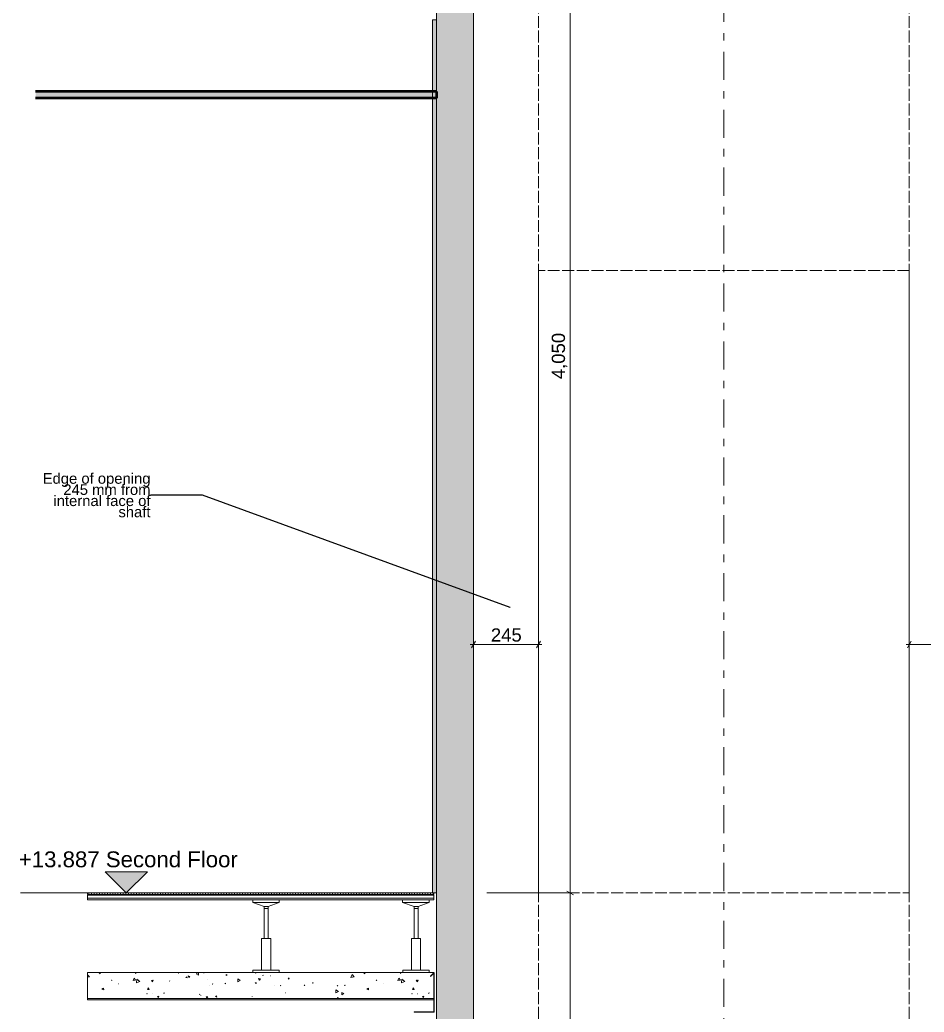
# Model space of a CAD drawing. Header units: millimetres. Extents: x -54677 to 188015, y -4000 to 32873.
# Drawn here: x 181584 to 184998, y 19067 to 22813 of the extents above; entities that cross this region are included whole.
import ezdxf

# ---------------------------------------------------------------- set-up
doc = ezdxf.new("R2010")
doc.units = ezdxf.units.MM
doc.header["$MEASUREMENT"] = 0
doc.linetypes.add('Double Dashed', pattern=[218.722215, 105.83333, -42.333331, 28.222222, -42.333331])
doc.linetypes.add('Hidden Line', pattern=[55, 45, -10])
for name, color, linetype, lineweight in [('2D Layer_Pen_No__1', 7, 'Continuous', 13), ('2D Layer_Pen_No__101', 252, 'Continuous', 15), ('2D Layer_Pen_No__146', 8, 'Continuous', 0), ('2D Layer_Pen_No__191', 7, 'Continuous', 5), ('2D Layer_Pen_No__2', 8, 'Continuous', 15), ('2D Layer_Pen_No__85', 8, 'Continuous', 20), ('New_2D Layer_Pen_No__1', 7, 'Continuous', 13), ('New_2D Layer_Pen_No__191', 7, 'Continuous', 5), ('New_2D Layer_Pen_No__87', 8, 'Continuous', 20), ('New_A-95-D_1_20_Pen_No__1', 7, 'Continuous', 13), ('New_A-95-D_Stair_Detail.Dim_Pen_No__4', 7, 'Continuous', 20)]:
    doc.layers.add(name, color=color, linetype=linetype, lineweight=lineweight)
for name, color, linetype, lineweight, true_color in [('2D Layer_Pen_No__107', 7, 'Continuous', 15, 0xa6a6a6), ('2D Layer_Pen_No__145', 7, 'Continuous', 0, 0xa6a6a6), ('2D Layer_Pen_No__29', 7, 'Continuous', 50, 0x2a2a2a), ('New_2D Layer_Pen_No__145', 7, 'Continuous', 0, 0xa6a6a6), ('New_2D Layer_Pen_No__147', 7, 'Continuous', 0, 0x606060)]:
    doc.layers.add(name, color=color, linetype=linetype, lineweight=lineweight, true_color=true_color)
for name, color, linetype in [('New_2D Layer', 7, 'Continuous'), ('New_A-95-D_1_20', 7, 'Continuous'), ('New_A-95-D_Stair_Detail.Dim', 7, 'Continuous')]:
    doc.layers.add(name, color=color, linetype=linetype)
doc.styles.add('GENERATED_STYLE_1', font='')
doc.styles.add('GENERATED_STYLE_2', font='')
doc.styles.get('GENERATED_STYLE_1').set_extended_font_data('Arial')
doc.styles.get('GENERATED_STYLE_2').set_extended_font_data('Swis721 BT')
doc.dimstyles.new('GENERATED_STYLE__1', dxfattribs={"dimtxt": 50, "dimasz": 19, "dimexe": 0.18, "dimexo": 50, "dimgap": 0.09, "dimtad": 1, "dimtih": 1, "dimtoh": 1, "dimdec": 0, "dimzin": 0, "dimdsep": 46, "dimtxsty": 'GENERATED_STYLE_1', "dimblk": 'ARROWHEAD_2', "dimblk1": 'ARROWHEAD_2', "dimblk2": 'ARROWHEAD_2', "dimcen": 0.09, "dimclrd": 7, "dimclre": 7, "dimclrt": 7, "dimadec": 0, "dimazin": 0, "dimtfac": 1, "dimtdec": 4, "dimtmove": 0, "dimatfit": 3, "dimfxl": 1, "dimtolj": 1, "dimtzin": 0, "dimarcsym": 0})
doc.dimstyles.new('GENERATED_STYLE__2', dxfattribs={"dimtxt": 50, "dimasz": 19, "dimexe": 0.18, "dimexo": 50, "dimgap": 0.09, "dimtad": 1, "dimdec": 0, "dimzin": 0, "dimdsep": 46, "dimtxsty": 'GENERATED_STYLE_1', "dimblk": 'ARROWHEAD_2', "dimblk1": 'ARROWHEAD_2', "dimblk2": 'ARROWHEAD_2', "dimcen": 0.09, "dimclrd": 7, "dimclre": 7, "dimclrt": 7, "dimadec": 0, "dimazin": 0, "dimtfac": 1, "dimtdec": 4, "dimtmove": 0, "dimatfit": 3, "dimfxl": 1, "dimtolj": 1, "dimtzin": 0, "dimarcsym": 0})
doc.dimstyles.new('GENERATED_STYLE__5', dxfattribs={"dimtxt": 0.18, "dimasz": 36.48, "dimexe": 0.18, "dimexo": 0.0625, "dimgap": 0.09, "dimtad": 0, "dimtih": 1, "dimtoh": 1, "dimdec": 4, "dimzin": 0, "dimdsep": 46, "dimcen": 0.09, "dimadec": 0, "dimazin": 0, "dimtfac": 1, "dimtdec": 4, "dimtmove": 0, "dimatfit": 3, "dimldrblk": 'ARROWHEAD_5', "dimfxl": 1, "dimtolj": 1, "dimtzin": 0, "dimarcsym": 0})
pattern_1 = [(0, (160184.8728, 11417.1086), (0, 3), [0, -3])]

# ---------------------------------------------------------------- blocks, each defined once
blk = doc.blocks.new('*X73', base_point=(160184.9, 11417.1))
at = {"layer": '2D Layer_Pen_No__101', "linetype": 'Continuous'}
for p, q in [((181882.1, 19216.7), (181887.1, 19211.5)), ((181887.1, 19211.5), (181888.5, 19216.7)), ((182021.8, 19216.1), (182019.9, 19214.4)), ((182022.3, 19213.6), (182021.8, 19216.1)), ((182182.9, 19215.2), (182182.8, 19213.7)), ((182184.1, 19214.4), (182182.9, 19215.2)), ((182259.4, 19216.6), (182250.4, 19212.1)), ((182258.9, 19206.6), (182259.4, 19216.6)), ((182278.8, 19215.2), (182278.6, 19214.2)), ((182279.6, 19214.5), (182278.8, 19215.2)), ((182474.2, 19216.5), (182473.7, 19214.7)), ((182473.7, 19214.7), (182475.5, 19215.2)), ((182475.5, 19215.2), (182474.2, 19216.5)), ((182542.1, 19215.5), (182541.9, 19215.2)), ((182541.9, 19215.2), (182542.3, 19215.1)), ((182542.3, 19215.1), (182542.1, 19215.5)), ((182554.1, 19216.7), (182554.3, 19216.3)), ((182554.3, 19216.3), (182554.5, 19216.7)), ((182882.1, 19216.7), (182887.1, 19211.5)), ((182887.1, 19211.5), (182888.5, 19216.7)), ((183021.8, 19216.1), (183019.9, 19214.4)), ((183022.3, 19213.6), (183021.8, 19216.1)), ((181846.9, 19200.2), (181839.8, 19208.2)), ((181839.8, 19198.7), (181846.9, 19200.2)), ((181931.9, 19188.3), (181930.1, 19188.1)), ((181930.1, 19188.1), (181931.2, 19186.6)), ((181931.2, 19186.6), (181931.9, 19188.3)), ((182015.5, 19196), (182011.9, 19186.9)), ((182011.9, 19186.9), (182021.5, 19188.3)), ((182021.5, 19188.3), (182015.5, 19196)), ((182019.9, 19214.4), (182022.3, 19213.6)), ((182026, 19191.2), (182024.9, 19177.4)), ((182024.9, 19177.4), (182037.4, 19183.3)), ((182037.4, 19183.3), (182026, 19191.2)), ((182088, 19188.1), (182081.2, 19187.2)), ((182081.2, 19187.2), (182085.3, 19181.7)), ((182084.1, 19189.2), (182083.7, 19188.9)), ((182083.7, 19188.9), (182084.2, 19188.7)), ((182084.2, 19188.7), (182084.1, 19189.2)), ((182085.3, 19181.7), (182088, 19188.1)), ((182150, 19185.9), (182149, 19185.1)), ((182149, 19185.1), (182150.2, 19184.7)), ((182150.2, 19184.7), (182150, 19185.9)), ((182182.8, 19213.7), (182184.1, 19214.4)), ((182214.6, 19200.8), (182211, 19197.7)), ((182211, 19197.7), (182215.5, 19196.1)), ((182215.5, 19196.1), (182214.6, 19200.8)), ((182226.3, 19202), (182219.9, 19203.6)), ((182219.9, 19203.6), (182221.8, 19197.3)), ((182221.8, 19197.3), (182226.3, 19202)), ((182250.4, 19212.1), (182258.9, 19206.6)), ((182278.6, 19214.2), (182279.6, 19214.5)), ((182291.1, 19192.1), (182291, 19192.2)), ((182291, 19192.2), (182291, 19192.1)), ((182291, 19192.1), (182291.1, 19192.1)), ((182365.9, 19209.5), (182362.3, 19207)), ((182362.3, 19207), (182366.3, 19205.1)), ((182366.3, 19205.1), (182365.9, 19209.5)), ((182407.1, 19192.9), (182406.9, 19181.8)), ((182406.9, 19181.8), (182416.6, 19187.2)), ((182416.6, 19187.2), (182407.1, 19192.9)), ((182476, 19178.9), (182473.4, 19176.1)), ((182477.1, 19175.2), (182476, 19178.9)), ((182493, 19193.5), (182485.9, 19194.4)), ((182485.9, 19194.4), (182488.7, 19187.8)), ((182488.7, 19187.8), (182493, 19193.5)), ((182502.2, 19206.1), (182502.2, 19205.9)), ((182502.4, 19206), (182502.2, 19206.1)), ((182502.2, 19205.9), (182502.4, 19206)), ((182531.4, 19204.1), (182531.3, 19204)), ((182531.3, 19204), (182531.5, 19203.9)), ((182531.5, 19203.9), (182531.4, 19204.1)), ((182601.5, 19194.9), (182597.8, 19194.9)), ((182597.8, 19194.9), (182599.6, 19191.7)), ((182599.6, 19191.7), (182601.5, 19194.9)), ((182692.3, 19178), (182689.5, 19178.1)), ((182689.5, 19178.1), (182690.8, 19175.7)), ((182690.8, 19175.7), (182692.3, 19178)), ((182838.5, 19209.5), (182834.6, 19197.6)), ((182834.6, 19197.6), (182846.9, 19200.2)), ((182846.9, 19200.2), (182838.5, 19209.5)), ((182931.9, 19188.3), (182930.1, 19188.1)), ((182930.1, 19188.1), (182931.2, 19186.6)), ((182931.2, 19186.6), (182931.9, 19188.3)), ((183015.5, 19196), (183011.9, 19186.9)), ((183011.9, 19186.9), (183021.5, 19188.3)), ((183021.5, 19188.3), (183015.5, 19196)), ((183019.9, 19214.4), (183022.3, 19213.6)), ((183026, 19191.2), (183024.9, 19177.4)), ((183024.9, 19177.4), (183037.4, 19183.3)), ((183037.4, 19183.3), (183026, 19191.2)), ((183088, 19188.1), (183081.2, 19187.2)), ((183081.2, 19187.2), (183085.3, 19181.7)), ((183084.1, 19189.2), (183083.7, 19188.9)), ((183083.7, 19188.9), (183084.2, 19188.7)), ((183084.2, 19188.7), (183084.1, 19189.2)), ((183085.3, 19181.7), (183088, 19188.1)), ((181900.1, 19157.9), (181894.6, 19153.6)), ((181894.6, 19153.6), (181901.2, 19150.9)), ((181901.2, 19150.9), (181900.1, 19157.9)), ((181957.5, 19174.1), (181957.2, 19173.6)), ((181957.2, 19173.6), (181957.7, 19173.5)), ((181957.7, 19173.5), (181957.5, 19174.1)), ((182070, 19158.4), (182066.7, 19152.9)), ((182066.7, 19152.9), (182073.1, 19152.8)), ((182073.1, 19152.8), (182070, 19158.4)), ((182300, 19166.9), (182299.9, 19166.8)), ((182299.9, 19166.8), (182300, 19166.8)), ((182300, 19166.8), (182300, 19166.9)), ((182312.7, 19173.2), (182312.1, 19173.5)), ((182312.1, 19173.5), (182312.2, 19172.7)), ((182312.2, 19172.7), (182312.7, 19173.2)), ((182360.3, 19176.2), (182358.6, 19175.1)), ((182358.6, 19175.1), (182360.4, 19174.1)), ((182360.4, 19174.1), (182360.3, 19176.2)), ((182473.4, 19176.1), (182477.1, 19175.2)), ((182546.3, 19169.3), (182545.7, 19169.6)), ((182545.7, 19169.6), (182545.7, 19169)), ((182545.7, 19169), (182546.3, 19169.3)), ((182569.2, 19167.4), (182568.7, 19167.3)), ((182568.7, 19167.3), (182569, 19166.9)), ((182569, 19166.9), (182569.2, 19167.4)), ((182587.7, 19140.4), (182588.2, 19139.6)), ((182588.7, 19140.4), (182587.7, 19140.4)), ((182588.2, 19139.6), (182588.7, 19140.4)), ((182658.9, 19169.7), (182657.9, 19167.6)), ((182657.9, 19167.6), (182660.2, 19167.7)), ((182660.2, 19167.7), (182658.9, 19169.7)), ((182777.1, 19151.7), (182776.9, 19139.5)), ((182776.9, 19139.5), (182787.5, 19145.3)), ((182787.5, 19145.3), (182777.1, 19151.7)), ((182783.4, 19168.2), (182782.8, 19166.9)), ((182782.8, 19166.9), (182784.3, 19167)), ((182784.3, 19167), (182783.4, 19168.2)), ((182799.7, 19141.7), (182799.4, 19133)), ((182807.1, 19137.1), (182799.7, 19141.7)), ((182810.9, 19169.4), (182810.5, 19167.9)), ((182810.5, 19167.9), (182812, 19168.3)), ((182812, 19168.3), (182810.9, 19169.4)), ((182900.1, 19157.9), (182894.6, 19153.6)), ((182894.6, 19153.6), (182901.2, 19150.9)), ((182901.2, 19150.9), (182900.1, 19157.9)), ((182957.5, 19174.1), (182957.2, 19173.6)), ((182957.2, 19173.6), (182957.7, 19173.5)), ((182957.7, 19173.5), (182957.5, 19174.1)), ((183070, 19158.4), (183066.7, 19152.9)), ((183066.7, 19152.9), (183073.1, 19152.8)), ((183073.1, 19152.8), (183070, 19158.4)), ((182065.1, 19137), (182064, 19136.4)), ((182064, 19136.4), (182065, 19135.7)), ((182065, 19135.7), (182065.1, 19137)), ((182086.3, 19136.3), (182086, 19136.5)), ((182086, 19136.5), (182086, 19136.1)), ((182086, 19136.1), (182086.3, 19136.3)), ((182109.6, 19127.6), (182104.2, 19126.7)), ((182104.2, 19126.7), (182107.7, 19122.5)), ((182107.7, 19122.5), (182109.6, 19127.6)), ((182128.2, 19139.7), (182127.5, 19137.9)), ((182127.5, 19137.9), (182129.4, 19138.2)), ((182129.4, 19138.2), (182128.2, 19139.7)), ((182263.6, 19134.7), (182263.1, 19133.7)), ((182263.1, 19133.7), (182264.2, 19133.8)), ((182264.2, 19133.8), (182263.6, 19134.7)), ((182267.9, 19131.1), (182267.1, 19130.3)), ((182267.1, 19130.3), (182268.2, 19130.1)), ((182268.2, 19130.1), (182267.9, 19131.1)), ((182294.1, 19125.1), (182287.7, 19125.1)), ((182287.7, 19125.1), (182290.9, 19119.6)), ((182290.9, 19119.6), (182294.1, 19125.1)), ((182327.2, 19128.6), (182323.7, 19125.6)), ((182323.7, 19125.6), (182328.1, 19124.1)), ((182328.1, 19124.1), (182327.2, 19128.6)), ((182461.4, 19126.9), (182461.7, 19126.5)), ((182461.9, 19126.9), (182461.4, 19126.9)), ((182461.7, 19126.5), (182461.9, 19126.9)), ((182783.5, 19122.5), (182784.3, 19120.5)), ((182785.7, 19122.2), (182783.5, 19122.5)), ((182784.3, 19120.5), (182785.7, 19122.2)), ((182799.4, 19133), (182807.1, 19137.1)), ((183065.1, 19137), (183064, 19136.4)), ((183064, 19136.4), (183065, 19135.7)), ((183065, 19135.7), (183065.1, 19137)), ((183086.3, 19136.3), (183086, 19136.5)), ((183086, 19136.5), (183086, 19136.1)), ((183086, 19136.1), (183086.3, 19136.3)), ((183109.6, 19127.6), (183104.2, 19126.7)), ((183104.2, 19126.7), (183107.7, 19122.5)), ((183107.7, 19122.5), (183109.6, 19127.6)), ((183128.2, 19139.7), (183127.5, 19137.9)), ((183127.5, 19137.9), (183129.4, 19138.2)), ((183129.4, 19138.2), (183128.2, 19139.7))]:
    blk.add_line(p, q, dxfattribs=at)
blk = doc.blocks.new('Fill_16_2', base_point=(160184.9, 11417.1))
at = {"layer": '2D Layer_Pen_No__2', "linetype": 'Continuous'}
for p, q in [((183147.3, 19216.7), (181839.8, 19216.7)), ((181839.8, 19216.7), (181839.8, 19119.1)), ((183147.3, 19119.1), (183147.3, 19216.7)), ((181839.8, 19119.1), (183147.3, 19119.1))]:
    blk.add_line(p, q, dxfattribs=at)
at = {"layer": '2D Layer_Pen_No__101', "linetype": 'Continuous'}
blk.add_blockref('*X73', (160184.9, 11417.1), dxfattribs=at)
blk = doc.blocks.new('*D83', base_point=(160184.9, 11417.1))
at = {"layer": 'New_2D Layer_Pen_No__1', "linetype": 'Continuous'}
for p, q in [((184930.1, 20455.1), (184942.3, 20455.1)), ((184949.5, 20467.6), (184935.1, 20442.6)), ((184942.3, 20104), (184942.3, 20473.8)), ((184942.3, 20455.1), (185647.3, 20455.1)), ((185640.1, 20442.6), (185654.5, 20467.6)), ((185647.3, 20127.2), (185647.3, 20473.8)), ((185647.3, 20455.1), (185659.5, 20455.1))]:
    blk.add_line(p, q, dxfattribs=at)
at = {"layer": 'New_2D Layer_Pen_No__1', "insert": (185237.6, 20465.1), "char_height": 50, "attachment_point": 7, "style": 'GENERATED_STYLE_1'}
blk.add_mtext('\\A1;{\\fArial|b0|i0|c0|p34;705}', dxfattribs=at)
blk = doc.blocks.new('ARROWHEAD_2')
at = {"color": 0, "linetype": 'Continuous', "lineweight": 0}
for p, q in [((0, 0), (-1, 0)), ((-0.38, -0.66), (0.38, 0.66))]:
    blk.add_line(p, q, dxfattribs=at)
blk = doc.blocks.new('*D84', base_point=(160184.9, 11417.1))
at = {"layer": 'New_2D Layer_Pen_No__1', "linetype": 'Continuous'}
for p, q in [((183285.1, 20455.1), (183297.3, 20455.1)), ((183304.5, 20467.6), (183290.1, 20442.6)), ((183297.3, 20258.3), (183297.3, 20473.8)), ((183297.3, 20455.1), (183542.3, 20455.1)), ((183535.1, 20442.6), (183549.5, 20467.6)), ((183542.3, 19567.1), (183542.3, 20473.8)), ((183542.3, 20455.1), (183554.5, 20455.1))]:
    blk.add_line(p, q, dxfattribs=at)
at = {"layer": 'New_2D Layer_Pen_No__1', "insert": (183362.6, 20465.1), "char_height": 50, "attachment_point": 7, "style": 'GENERATED_STYLE_1'}
blk.add_mtext('\\A1;{\\fArial|b0|i0|c0|p34;245}', dxfattribs=at)
blk = doc.blocks.new('*D86', base_point=(160184.9, 11417.1))
at = {"layer": 'New_A-95-D_1_20_Pen_No__1', "linetype": 'Continuous'}
for p, q in [((183680.5, 19517.1), (183347.3, 19517.1)), ((183649.3, 19524.3), (183674.3, 19509.9)), ((183661.8, 15467.1), (183661.8, 19517.1)), ((183649.3, 15474.3), (183674.3, 15459.9)), ((183680.5, 15467.1), (183347.3, 15467.1))]:
    blk.add_line(p, q, dxfattribs=at)
at = {"layer": 'New_A-95-D_1_20_Pen_No__1', "insert": (183651.8, 17406.3), "char_height": 50, "attachment_point": 7, "rotation": 90, "style": 'GENERATED_STYLE_1'}
blk.add_mtext('\\A1;{\\fArial|b0|i0|c0|p34;4,050}', dxfattribs=at)
blk = doc.blocks.new('*D87', base_point=(160184.9, 11417.1))
at = {"layer": 'New_A-95-D_1_20_Pen_No__1', "linetype": 'Continuous'}
for p, q in [((183680.5, 23567.1), (183347.3, 23567.1)), ((183649.3, 23574.3), (183674.3, 23559.9)), ((183661.8, 19517.1), (183661.8, 23567.1)), ((183680.5, 19517.1), (183347.3, 19517.1)), ((183649.3, 19524.3), (183674.3, 19509.9))]:
    blk.add_line(p, q, dxfattribs=at)
at = {"layer": 'New_A-95-D_1_20_Pen_No__1', "insert": (183651.8, 21456.3), "char_height": 50, "attachment_point": 7, "rotation": 90, "style": 'GENERATED_STYLE_1'}
blk.add_mtext('\\A1;{\\fArial|b0|i0|c0|p34;4,050}', dxfattribs=at)
blk = doc.blocks.new('Dimension_16_2', base_point=(181986.4, 19517.1))
at = {"layer": 'New_A-95-D_Stair_Detail.Dim', "linetype": 'Continuous', "lineweight": 0, "true_color": 0x000000}
blk.add_hatch(color=178, dxfattribs=at).paths.add_polyline_path([(181986.4, 19517.1), (182066.4, 19597.1), (181906.4, 19597.1)])
at = {"layer": 'New_A-95-D_Stair_Detail.Dim_Pen_No__4', "linetype": 'Continuous'}
for p, q in [((181986.4, 19517.1), (181906.4, 19597.1)), ((181906.4, 19597.1), (182066.4, 19597.1)), ((182066.4, 19597.1), (181986.4, 19517.1)), ((181986.4, 19517.1), (181586.4, 19517.1)), ((181986.4, 19517.1), (182046.4, 19517.1))]:
    blk.add_line(p, q, dxfattribs=at)
at = {"layer": 'New_A-95-D_Stair_Detail.Dim_Pen_No__4', "insert": (181580.4, 19613.1), "char_height": 60, "attachment_point": 7, "style": 'GENERATED_STYLE_1'}
blk.add_mtext('\\A1;{\\fArial|b0|i0|c0|p34;+13.887 Second Floor}', dxfattribs=at)
blk = doc.blocks.new('ARROWHEAD_5')
at = {"color": 0, "linetype": 'Continuous', "lineweight": 0}
blk.add_line((0, 0), (-1, 0), dxfattribs=at)
blk.add_solid([(-1, 0.2679), (0, 0), (-1, -0.2679), (-1, 0.2679)], dxfattribs=at)

msp = doc.modelspace()

# ---------------------------------------------------------------- hatches: boundary and pattern name
at = {"layer": '2D Layer_Pen_No__107', "linetype": 'Continuous'}
h = msp.add_hatch(dxfattribs=at)
h.set_pattern_fill('Gypsum_PB_0002', color=256, style=0, pattern_type=2)
h.set_pattern_definition(pattern_1)
h.paths.add_polyline_path([(183142.3, 19517.1), (183157.3, 19517.1), (183157.3, 22812.7), (183142.3, 22812.7)])
h = msp.add_hatch(dxfattribs=at)
h.set_pattern_fill('Gypsum_PB_0002', color=256, style=0, pattern_type=2)
h.set_pattern_definition(pattern_1)
h.paths.add_polyline_path([(183157.3, 22542.1), (181643.7, 22542.1), (181643.7, 22517.1), (183157.3, 22517.1)])
at = {"layer": '2D Layer_Pen_No__145', "linetype": 'Continuous'}
h = msp.add_hatch(dxfattribs=at)
h.set_pattern_fill('Floor_Finish_0002', color=256, style=0, pattern_type=2)
h.set_pattern_definition([(90, (160184.873, 11417.109), (-10, 0), [])])
h.paths.add_polyline_path([(181839.8, 19511.6), (181839.8, 19517.1), (183147.3, 19517.1), (183147.3, 19511.6)])
at = {"layer": '2D Layer_Pen_No__146', "linetype": 'Continuous'}
msp.add_hatch(color=256, dxfattribs=at).paths.add_polyline_path([(181839.8, 19113.9), (181839.8, 19119.1), (183147.3, 19119.1), (183147.3, 19113.9)])
at = {"layer": 'New_2D Layer_Pen_No__145', "linetype": 'Continuous'}
h = msp.add_hatch(dxfattribs=at)
h.set_pattern_fill('Plywood_0002', color=256, style=0, pattern_type=2)
h.set_pattern_definition([(0, (160184.873, 11417.11), (0, 40), [])])
h.paths.add_polyline_path([(183147.3, 19509.1), (183147.3, 19491.7), (181839.8, 19491.7), (181839.8, 19509.1)])
at = {"layer": 'New_2D Layer_Pen_No__147', "linetype": 'Continuous'}
h = msp.add_hatch(dxfattribs=at)
h.set_pattern_fill('Structural_Concrete_0002', color=256, style=0, pattern_type=2)
h.set_pattern_definition([(45, (160184.87, 11417.11), (-73.4847, 73.4847), [10, -50]), (45, (160169.34, 11475.06), (-73.4847, 73.4847), [10, -50]), (105, (160184.87, 11417.11), (100.38196, 26.89726), [10, -50]), (105, (160227.3, 11459.54), (100.38196, 26.89726), [10, -50]), (165, (160191.94, 11424.18), (26.89726, 100.38196), [10, -50]), (165, (160234.37, 11466.61), (26.89726, 100.38196), [10, -50]), (45, (160177.802, 11424.18), (-14.142136, 14.142136), [0, -20, 0, -30]), (90, (160184.873, 11431.25), (-20, 0), [0, -15, 0, -25])])
h.paths.add_polyline_path([(183297.3, 11367.1), (183297.3, 31517.1), (183157.3, 31517.1), (183157.3, 11367.1)])

# ---------------------------------------------------------------- linework, layer by layer
at = {"layer": '2D Layer_Pen_No__1', "linetype": 'Hidden Line'}
for p, q in [((184942.3, 21867.1), (183542.3, 21867.1)), ((183542.3, 21867.1), (183542.3, 19517.1)), ((184942.3, 19517.1), (184942.3, 21867.1)), ((183542.3, 19517.1), (184942.3, 19517.1))]:
    msp.add_line(p, q, dxfattribs=at)
at = {"layer": '2D Layer_Pen_No__1', "linetype": 'Continuous', "flags": 128}
msp.add_lwpolyline([(183134.3, 19203), (183135.2, 19202.1), (183147.3, 19214.2), (183147.3, 19068.3), (183073.5, 19068.3), (183073.5, 19067.1), (183148.5, 19067.1), (183148.5, 19217.1)], close=True, dxfattribs=at)
at = {"layer": '2D Layer_Pen_No__101', "linetype": 'Double Dashed'}
msp.add_line((184242.3, 31659.9), (184242.3, 10782.6), dxfattribs=at)
at = {"layer": '2D Layer_Pen_No__101', "linetype": 'Hidden Line'}
for p, q in [((183542.3, 31517.1), (183542.3, 11417.1)), ((184942.3, 31517.1), (184942.3, 11417.1))]:
    msp.add_line(p, q, dxfattribs=at)
at = {"layer": '2D Layer_Pen_No__191', "linetype": 'Continuous', "flags": 128}
for points in [[(183142.3, 19517.1), (183157.3, 19517.1), (183157.3, 22812.7), (183142.3, 22812.7)], [(181839.8, 19511.6), (181839.8, 19517.1), (183147.3, 19517.1), (183147.3, 19511.6)], [(182463.5, 19481.5), (182564, 19481.5), (182564, 19491.7), (182463.5, 19491.7)], [(182506.5, 19465.9), (182521.6, 19465.9), (182564, 19481.5), (182564, 19491.7), (182463.5, 19491.7), (182463.5, 19481.5)], [(183029.6, 19481.5), (183130.1, 19481.5), (183130.1, 19491.7), (183029.6, 19491.7)], [(183072.6, 19465.9), (183087.7, 19465.9), (183130.1, 19481.5), (183130.1, 19491.7), (183029.6, 19491.7), (183029.6, 19481.5)], [(182506.5, 19345), (182521.6, 19345), (182521.6, 19465.9), (182506.5, 19465.9)], [(182506.5, 19345), (182521.6, 19345), (182521.6, 19458.9), (182506.5, 19458.9)], [(183072.6, 19345), (183087.7, 19345), (183087.7, 19465.9), (183072.6, 19465.9)], [(183072.6, 19345), (183087.7, 19345), (183087.7, 19458.9), (183072.6, 19458.9)], [(182496.6, 19345), (182531.5, 19345), (182531.5, 19226.2), (182496.6, 19226.2)], [(182496.6, 19345), (182531.5, 19345), (182531.5, 19226.2), (182496.6, 19226.2)], [(183062.7, 19345), (183097.6, 19345), (183097.6, 19226.2), (183062.7, 19226.2)], [(183062.7, 19345), (183097.6, 19345), (183097.6, 19226.2), (183062.7, 19226.2)], [(182464.3, 19216.7), (182563.9, 19216.7), (182563.9, 19226.2), (182464.3, 19226.2)], [(183030.3, 19216.7), (183129.9, 19216.7), (183129.9, 19226.2), (183030.3, 19226.2)], [(181839.8, 19113.9), (181839.8, 19119.1), (183147.3, 19119.1), (183147.3, 19113.9)]]:
    msp.add_lwpolyline(points, close=True, dxfattribs=at)
at = {"layer": '2D Layer_Pen_No__29', "linetype": 'Continuous'}
for p, q in [((183157.3, 22542.1), (181643.7, 22542.1)), ((183157.3, 22517.1), (181643.7, 22517.1)), ((183157.3, 22542.1), (183157.3, 22517.1))]:
    msp.add_line(p, q, dxfattribs=at)
at = {"layer": 'New_2D Layer_Pen_No__1', "linetype": 'Continuous'}
for p, q in [((183157.3, 31517.1), (183157.3, 11417.1)), ((183297.3, 31517.1), (183297.3, 11417.1))]:
    msp.add_line(p, q, dxfattribs=at)
at = {"layer": 'New_2D Layer_Pen_No__191', "linetype": 'Continuous', "flags": 128}
msp.add_lwpolyline([(183147.3, 19509.1), (183147.3, 19491.7), (181839.8, 19491.7), (181839.8, 19509.1)], close=True, dxfattribs=at)
at = {"layer": 'New_2D Layer_Pen_No__87', "linetype": 'Continuous'}
msp.add_line((183157.3, 19517.1), (183147.3, 19517.1), dxfattribs=at)

# ---------------------------------------------------------------- block references
at = {"layer": '2D Layer_Pen_No__101', "linetype": 'Continuous'}
msp.add_blockref('Fill_16_2', (160184.9, 11417.1), dxfattribs=at)
at = {"layer": 'New_A-95-D_Stair_Detail.Dim', "linetype": 'Continuous'}
msp.add_blockref('Dimension_16_2', (181986.4, 19517.1), dxfattribs=at)

# ---------------------------------------------------------------- texts
at = {"layer": '2D Layer_Pen_No__1', "linetype": 'Continuous', "insert": (182077.7, 21018.2), "char_height": 40, "width": 463.747, "attachment_point": 6, "line_spacing_factor": 0.631518, "style": 'GENERATED_STYLE_2'}
msp.add_mtext('\\A1;{\\fSwis721 BT|b0|i0|c0|p34; Edge of opening 245 mm from internal face of shaft }', dxfattribs=at)

# ---------------------------------------------------------------- dimensions: what is measured, and where the dimension line sits
at = {"layer": 'New_2D Layer', "linetype": 'Continuous'}
for base, p1, p2, picture, middle in [((183542.3, 20455.1), (183297.3, 20208.3), (183542.3, 19517.1), '*D84', (183425.8, 20490.1)), ((185647.3, 20455.1), (184942.3, 20054), (185647.3, 20077.2), '*D83', (185300.8, 20490.1))]:
    dim = msp.add_linear_dim(base=base, p1=p1, p2=p2, dimstyle='GENERATED_STYLE__1', dxfattribs=at)
    dim.commit()
    dim.dimension.update_dxf_attribs({"geometry": picture, "text_midpoint": middle, "dimtype": 160})
at = {"layer": 'New_A-95-D_1_20', "linetype": 'Continuous'}
for base, p1, p2, picture, middle in [((183661.8, 23567.1), (183297.3, 19517.1), (183297.3, 23567.1), '*D87', (183626.8, 21551.2)), ((183661.8, 19517.1), (183297.3, 15467.1), (183297.3, 19517.1), '*D86', (183626.8, 17501.2))]:
    dim = msp.add_linear_dim(base=base, p1=p1, p2=p2, angle=90, dimstyle='GENERATED_STYLE__2', dxfattribs=at)
    dim.commit()
    dim.dimension.update_dxf_attribs({"geometry": picture, "text_midpoint": middle, "dimtype": 160, "text_rotation": 90})

# ---------------------------------------------------------------- leaders
at = {"layer": '2D Layer_Pen_No__85', "linetype": 'Continuous', "annotation_type": 0, "has_hookline": 1, "hookline_direction": 1, "text_width": 377.1}
msp.add_leader([(183436, 20594.9), (182274.5, 21018.2), (182077.7, 21018.2)], dimstyle='GENERATED_STYLE__5', dxfattribs=at)

doc.saveas('drawing.dxf')
